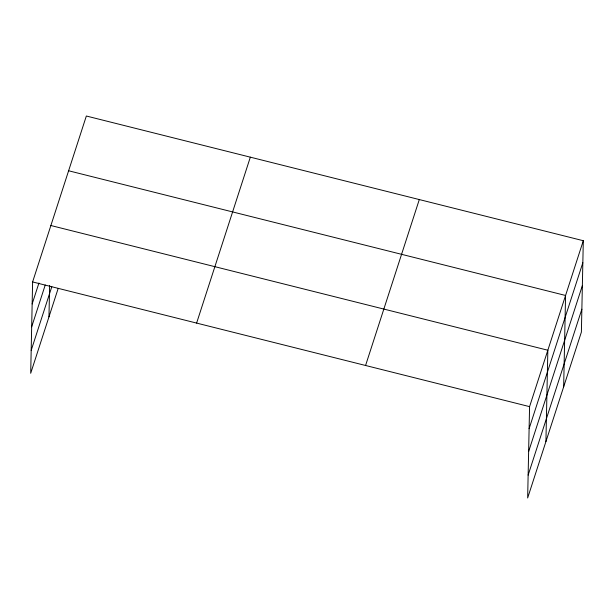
<?xml version="1.0" encoding="UTF-8"?>
<svg xmlns="http://www.w3.org/2000/svg" width="614" height="614" viewBox="0 0 614 614"><rect width="100%" height="100%" fill="white"/><g stroke="black" fill="none" stroke-linecap="round" stroke-linejoin="round"><path stroke-width="0.92" d="M583.3 240.719L529.575 406.637L527.656 497.985L581.389 332.067L583.3 240.719L86.344 116.015L32.611 281.933L30.7 373.281L58.13 288.58M48.966 316.87L49.627 285.51M545.923 441.573L547.841 350.226L50.878 225.522M563.66 386.82L565.571 295.472L68.615 170.769M32.151 303.968L38.928 283.039M31.675 326.84L45.229 284.988M31.176 350.41L51.814 286.692M196.61 323.087L250.335 157.169M365.576 365.483L419.301 199.565M529.107 428.672L582.839 262.746M528.631 451.543L582.356 285.625M528.14 475.113L581.865 309.187M32.611 281.933L529.575 406.637"/></g></svg>
